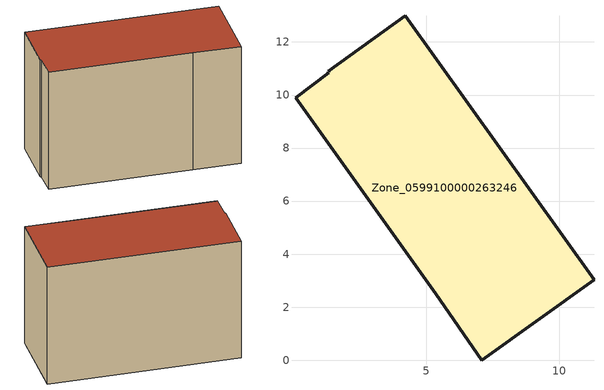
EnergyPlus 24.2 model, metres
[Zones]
Zone_0599100000263246
 floor ground (C_G): 1.29,10.9 4.2,12.99 11.32,3.04 7.09,0 5.35,2.51 0.06,9.89 1.31,10.84 z0
 wall outside (C_F): 7.09,0 11.32,3.04 4.2,12.99 1.29,10.9 1.31,10.84 0.06,9.89 5.35,2.51 7.09,0 z0:8.15
 roof outside (C_R): 1.31,10.84 0.06,9.89 5.35,2.51 7.09,0 11.32,3.04 4.2,12.99 1.29,10.9 z8.15
[BUILDING]
Pand.0599100000263246: North Axis=0; Terrain=City; Loads Convergence Tolerance Value=0.04; Temperature Convergence Tolerance Value=0.4; Solar Distribution=FullExterior; Maximum Number of Warmup Days=25; Minimum Number of Warmup Days=1
[Site:Location]
Rotterdam.The.Hague.AP_ZH_NLD Design_Conditions: Latitude=51.96; Longitude=4.45; Time Zone=1; Elevation=-4.5
[SITE:GROUNDTEMPERATURE:BUILDINGSURFACE]
18, 18, 18, 18, 18, 18, 18, 18, 18, 18, 18, 18
[MATERIAL] Thermal Absorptance=0.9; Solar Absorptance=0.7; Visible Absorptance=0.7
Name | Roughness | Thickness | Conductivity | Density | Specific Heat
G.TI.1975-1991 | MediumSmooth | 0.15 | 0.288461 | 540 | 1210
F.TI.1975-1991 | Rough | 0.3 | 0.230769 | 1920 | 840
R.TI.1975-1991 | MediumRough | 0.2 | 0.153846 | 1500 | 1000
[CONSTRUCTION]
C_G: G.TI.1975-1991
C_F: F.TI.1975-1991
C_R: R.TI.1975-1991
[ZONE]
Zone_0599100000263246: Type=1; Multiplier=1; Ceiling Height=Autocalculate; Volume=Autocalculate; Floor Area=autocalculate; Part of Total Floor Area=Yes
[ZONEINFILTRATION:DESIGNFLOWRATE]
Infil_Zone_0599100000263246: Zone or ZoneList or Space or SpaceList=Zone_0599100000263246; Schedule=AlwaysOn; Design Flow Rate Calculation Method=Flow/Area; Flow Rate per Floor Area=0.003; Constant Term Coefficient=1; Temperature Term Coefficient=0; Velocity Term Coefficient=0; Velocity Squared Term Coefficient=0
[HVACTEMPLATE:ZONE:IDEALLOADSAIRSYSTEM]
Zone_0599100000263246: Maximum Heating Supply Air Temperature=50; Minimum Cooling Supply Air Temperature=13; Maximum Heating Supply Air Humidity Ratio=0.0156; Minimum Cooling Supply Air Humidity Ratio=0.0077; Heating Limit=NoLimit; Cooling Limit=NoLimit; Dehumidification Control Type=ConstantSensibleHeatRatio; Cooling Sensible Heat Ratio=0.7; Dehumidification Setpoint=60; Humidification Control Type=None; Humidification Setpoint=30; Outdoor Air Method=None; Outdoor Air Flow Rate per Person=0.00944; Outdoor Air Flow Rate per Zone Floor Area=0; Outdoor Air Flow Rate per Zone=0; Demand Controlled Ventilation Type=None; Outdoor Air Economizer Type=NoEconomizer; Heat Recovery Type=None; Sensible Heat Recovery Effectiveness=0.7; Latent Heat Recovery Effectiveness=0.65
[ZONECONTROL:THERMOSTAT]
ThermostatControl_Zone_0599100000263246: Zone or ZoneList=Zone_0599100000263246; Control Type Schedule=DualSetpointControlType; Control 1=Thermostat_Zone_0599100000263246; Temperature Difference Between Cutout And Setpoint=0
[THERMOSTATSETPOINT:DUALSETPOINT]
Thermostat_Zone_0599100000263246: Heating Setpoint Temperature Schedule=HeatingSetpoint_Zone_0599100000263246; Cooling Setpoint Temperature Schedule=CoolingSetpoint_Zone_0599100000263246
[SCHEDULE:COMPACT]
HeatingSetpoint_Zone_0599100000263246: Through: 12/31, For: AllDays, Until: 24:00, 21
CoolingSetpoint_Zone_0599100000263246: Through: 12/31, For: AllDays, Until: 24:00, 24
DualSetpointControlType: Through: 12/31, For: AllDays, Until: 24:00, 4
AlwaysOn: Through: 12/31, For: AllDays, Until: 24:00, 1
